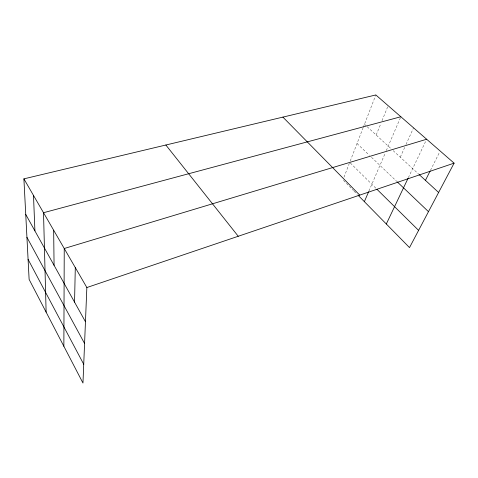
<?xml version="1.0" encoding="UTF-8"?>
<svg xmlns="http://www.w3.org/2000/svg" width="478" height="478" viewBox="0 0 478 478"><rect width="100%" height="100%" fill="white"/><g stroke="black" fill="none" stroke-linecap="round" stroke-linejoin="round"><path stroke-width="0.36" stroke-dasharray="2.39 1.79" d="M343.981 177.207L349.711 162.406L376.431 188.762M350.231 161.074L362.975 128.152M363.232 127.501L375.833 94.955M376.186 135.017L380.918 123.42M382.03 120.695L388.148 105.686M368.932 191.021L385.16 153.265M386.278 150.66L400.845 116.752M400.271 157.19L404.8 147.176M406.007 144.511L413.554 127.823M408.343 177.702L426.651 139.235M430.463 170.353L439.826 151.675M364.487 124.25L366.614 126.204M367.146 126.694L390.968 148.628M393.161 150.642L418.525 173.992M357.024 143.519L369.38 155.302M371.496 157.316L396.758 181.413M343.455 180.373L353.511 190.608M354.031 191.134L357.132 194.289"/><path stroke-width="0.72" d="M63.861 346.281L64.243 248.506L426.651 139.235M74.556 302.144L75.297 267.584M23.9 178.856L86.853 287.535L82.963 383.045L29.122 279.421L23.9 178.856L375.833 94.955L454.1 163.153L409.503 247.592L358.165 195.341M364.367 201.656L368.646 191.702M386.314 223.991L408.033 178.354M425.444 180.361L430.128 171.022M86.853 287.535L454.1 163.153M400.845 116.752L43.516 212.722L46.121 312.14M419.057 174.482L438.613 192.485M397.278 181.903L428.479 211.664M376.939 189.27L418.597 230.372M282.898 117.11L359.719 195.12M165.86 145.013L238.247 236.263M25.746 214.425L85.46 321.736M26.935 237.315L84.576 343.497M28.083 259.369L83.728 364.284M33.502 195.43L34.912 230.892M53.661 230.235L54.074 265.338"/></g></svg>
